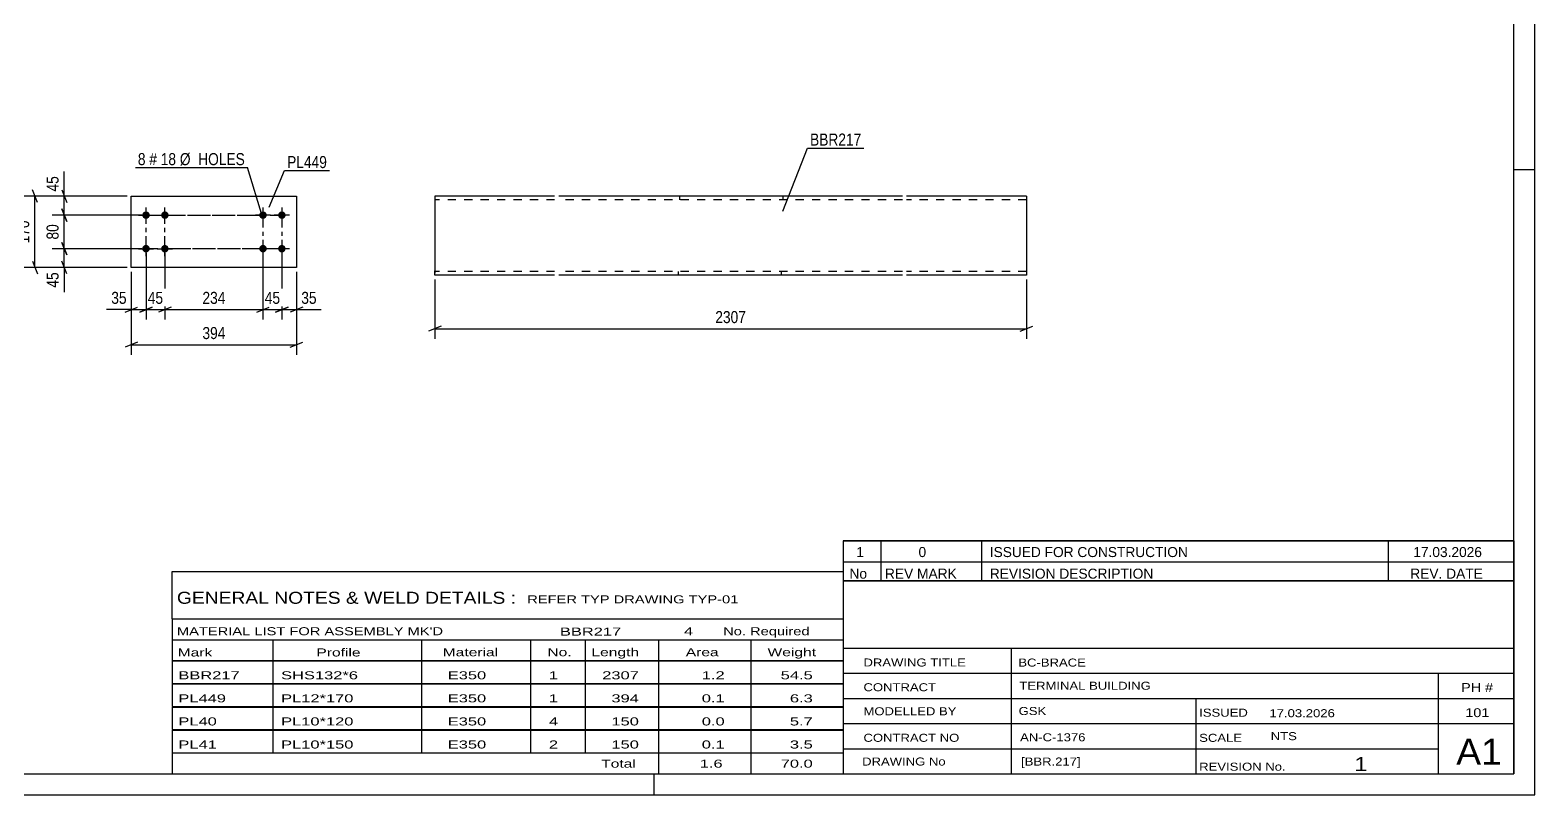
# Model space of a CAD drawing. Header units: millimetres. Extents: x 0 to 594, y 0 to 420.
# Drawn here: x 235.1 to 594, y 0 to 182.3 of the extents above; entities that cross this region are included whole.
import ezdxf

# ---------------------------------------------------------------- set-up
doc = ezdxf.new("R2010")
doc.units = ezdxf.units.MM
doc.linetypes.add('DXK_LINE_DOT2', pattern=[3.9198, 1.9599, -1.9599])
doc.linetypes.add('DXK_LINE_DOT3', pattern=[5.9187, 2.979, -0.9799, 0.9799, -0.9799])
doc.styles.add('Arial Narrow', font='ARIALN.TTF', dxfattribs={"height": 0.2})

# ---------------------------------------------------------------- blocks, each defined once
blk = doc.blocks.new('Unknown-581589849-1129')
at = {"color": 5, "linetype": 'Continuous'}
for p, q in [((594, 0), (594, 420)), ((589, 5), (589, 415)), ((594, 149), (589, 149)), ((5, 5), (589, 5)), ((384, 0), (384, 5)), ((0, 0), (594, 0))]:
    blk.add_line(p, q, dxfattribs=at)
blk = doc.blocks.new('Part-581589849-4087 - 4086')
at = {"color": 2, "linetype": 'Continuous'}
for p, q in [((259.28, 142.71), (298.68, 142.71)), ((259.28, 125.71), (259.28, 142.71)), ((298.68, 142.71), (298.68, 125.71)), ((298.68, 125.71), (259.28, 125.71))]:
    blk.add_line(p, q, dxfattribs=at)
blk = doc.blocks.new('Bolt-581589849-4088 - 4086')
at = {"linetype": 'Continuous'}
for points in [[(290.68, 137.31, -1), (290.68, 139.11, -1)], [(295.18, 137.31, -1), (295.18, 139.11, -1)], [(290.68, 129.31, -1), (290.68, 131.11, -1)], [(295.18, 129.31, -1), (295.18, 131.11, -1)]]:
    blk.add_hatch(color=1, dxfattribs=at).paths.add_polyline_path(points)
at = {"color": 1, "linetype": 'Continuous'}
for p, q in [((290.68, 140.01), (290.68, 136.41)), ((295.18, 140.01), (295.18, 136.41)), ((292.48, 138.21), (288.88, 138.21)), ((296.98, 138.21), (293.38, 138.21)), ((292.48, 130.21), (288.88, 130.21)), ((290.68, 132.01), (290.68, 128.41)), ((296.98, 130.21), (293.38, 130.21)), ((295.18, 132.01), (295.18, 128.41))]:
    blk.add_line(p, q, dxfattribs=at)
blk = doc.blocks.new('Bolt-581589849-4089 - 4086')
at = {"linetype": 'Continuous'}
for points in [[(262.78, 139.11, -1), (262.78, 137.31, -1)], [(267.28, 139.11, -1), (267.28, 137.31, -1)], [(262.78, 131.11, -1), (262.78, 129.31, -1)], [(267.28, 131.11, -1), (267.28, 129.31, -1)]]:
    blk.add_hatch(color=1, dxfattribs=at).paths.add_polyline_path(points)
at = {"color": 1, "linetype": 'Continuous'}
for p, q in [((262.78, 136.41), (262.78, 140.01)), ((267.28, 136.41), (267.28, 140.01)), ((260.98, 138.21), (264.58, 138.21)), ((265.48, 138.21), (269.08, 138.21)), ((260.98, 130.21), (264.58, 130.21)), ((262.78, 128.41), (262.78, 132.01)), ((265.48, 130.21), (269.08, 130.21)), ((267.28, 128.41), (267.28, 132.01))]:
    blk.add_line(p, q, dxfattribs=at)
blk = doc.blocks.new('Part-581589849-2433 - 2427')
at = {"color": 2, "linetype": 'Continuous'}
for p, q in [((360.21, 142.74), (331.64, 142.74)), ((331.64, 142.74), (331.64, 141.03)), ((331.64, 141.03), (331.64, 124.94)), ((443.18, 142.74), (361.21, 142.74)), ((472.75, 142.74), (444.18, 142.74)), ((472.75, 142.74), (472.75, 142.61)), ((472.75, 142.61), (472.75, 141.03)), ((472.75, 141.03), (472.75, 123.89)), ((331.64, 124.02), (331.64, 124.94)), ((331.64, 123.89), (331.64, 124.02)), ((360.21, 123.89), (331.64, 123.89)), ((443.18, 123.89), (361.21, 123.89)), ((472.75, 123.89), (444.18, 123.89))]:
    blk.add_line(p, q, dxfattribs=at)
at = {"color": 7, "linetype": 'DXK_LINE_DOT2'}
for p, q in [((360.21, 141.89), (331.64, 141.89)), ((443.18, 141.89), (361.21, 141.89)), ((390.02, 142.74), (390.02, 141.89)), ((414.61, 142.74), (414.61, 141.89)), ((472.75, 141.89), (444.18, 141.89)), ((472.75, 142.24), (472.75, 141.03)), ((331.64, 124.94), (331.64, 124.39)), ((331.64, 124.74), (331.64, 124.81)), ((360.21, 124.74), (331.64, 124.74)), ((443.18, 124.74), (361.21, 124.74)), ((389.78, 123.89), (389.78, 124.74)), ((414.37, 123.89), (414.37, 124.74)), ((472.75, 124.74), (444.18, 124.74)), ((472.75, 124.81), (472.75, 124.94)), ((472.75, 124.74), (472.75, 124.81)), ((472.75, 124.74), (472.75, 124.81))]:
    blk.add_line(p, q, dxfattribs=at)
blk = doc.blocks.new('Rectangle-581589849-4296 - 4086')
at = {"color": 1, "linetype": 'DXK_LINE_DOT3'}
blk.add_lwpolyline([(262.78, 138.21), (295.18, 138.21), (295.18, 130.21), (262.78, 130.21), (262.78, 138.21)], close=True, dxfattribs=at)
blk = doc.blocks.new('Rectangle-581589849-4306 - 4086')
at = {"color": 1, "linetype": 'DXK_LINE_DOT3'}
blk.add_lwpolyline([(267.28, 138.21), (290.68, 138.21), (290.68, 130.21), (267.28, 130.21), (267.28, 138.21)], close=True, dxfattribs=at)
blk = doc.blocks.new('StraightDimension-581589849-4097 - 4086')
at = {"color": 7, "linetype": 'Continuous'}
for p, q in [((295.18, 129.21), (295.18, 113.31)), ((298.68, 124.71), (298.68, 113.31)), ((293.68, 115.11), (296.68, 116.31)), ((295.18, 115.71), (298.68, 115.71)), ((300.18, 116.31), (297.18, 115.11))]:
    blk.add_line(p, q, dxfattribs=at)
at = {"color": 0}
blk.add_wipeout([(304.06, 116.46), (304.06, 120.66), (299.21, 120.66), (299.21, 116.46)], dxfattribs=at)
at = {"color": 7, "linetype": 'Continuous'}
blk.add_line((298.68, 115.71), (304.59, 115.71), dxfattribs=at)
blk.add_line((298.68, 115.71), (304.59, 115.71), dxfattribs=at)
at = {"color": 3, "style": 'Arial Narrow'}
blk.add_text('35', height=2.863, dxfattribs=at).set_placement((299.81, 117.06))
blk = doc.blocks.new('StraightDimension-581589849-4098 - 4086')
at = {"color": 7, "linetype": 'Continuous'}
for p, q in [((290.68, 129.21), (290.68, 113.31)), ((295.18, 129.21), (295.18, 113.31)), ((289.18, 115.11), (292.18, 116.31)), ((290.68, 115.71), (295.18, 115.71)), ((296.68, 116.31), (293.68, 115.11))]:
    blk.add_line(p, q, dxfattribs=at)
at = {"color": 0}
blk.add_wipeout([(295.36, 116.46), (295.36, 120.66), (290.5, 120.66), (290.5, 116.46)], dxfattribs=at)
at = {"color": 3, "style": 'Arial Narrow'}
blk.add_text('45', height=2.863, dxfattribs=at).set_placement((291.1, 117.06))
blk = doc.blocks.new('StraightDimension-581589849-4099 - 4086')
at = {"color": 7, "linetype": 'Continuous'}
for p, q in [((267.28, 129.21), (267.28, 113.31)), ((290.68, 129.21), (290.68, 113.31)), ((268.78, 116.31), (265.78, 115.11)), ((267.28, 115.71), (290.68, 115.71)), ((289.18, 115.11), (292.18, 116.31))]:
    blk.add_line(p, q, dxfattribs=at)
at = {"color": 0}
blk.add_wipeout([(282.32, 116.46), (282.32, 120.66), (275.64, 120.66), (275.64, 116.46)], dxfattribs=at)
at = {"color": 3, "style": 'Arial Narrow'}
blk.add_text('234', height=2.863, dxfattribs=at).set_placement((276.24, 117.06))
blk = doc.blocks.new('StraightDimension-581589849-4100 - 4086')
at = {"color": 7, "linetype": 'Continuous'}
for p, q in [((262.78, 129.21), (262.78, 113.31)), ((267.28, 129.21), (267.28, 113.31)), ((261.28, 115.11), (264.28, 116.31)), ((262.78, 115.71), (267.28, 115.71)), ((268.78, 116.31), (265.78, 115.11))]:
    blk.add_line(p, q, dxfattribs=at)
at = {"color": 0}
blk.add_wipeout([(267.46, 116.46), (267.46, 120.66), (262.6, 120.66), (262.6, 116.46)], dxfattribs=at)
at = {"color": 3, "style": 'Arial Narrow'}
blk.add_text('45', height=2.863, dxfattribs=at).set_placement((263.2, 117.06))
blk = doc.blocks.new('StraightDimension-581589849-4101 - 4086')
at = {"color": 7, "linetype": 'Continuous'}
for p, q in [((262.78, 129.21), (262.78, 113.31)), ((259.28, 124.71), (259.28, 113.31)), ((257.78, 115.11), (260.78, 116.31)), ((259.28, 115.71), (262.78, 115.71)), ((264.28, 116.31), (261.28, 115.11))]:
    blk.add_line(p, q, dxfattribs=at)
at = {"color": 0}
blk.add_wipeout([(258.75, 116.46), (258.75, 120.66), (253.9, 120.66), (253.9, 116.46)], dxfattribs=at)
at = {"color": 7, "linetype": 'Continuous'}
blk.add_line((259.28, 115.71), (253.37, 115.71), dxfattribs=at)
blk.add_line((259.28, 115.71), (253.37, 115.71), dxfattribs=at)
at = {"color": 3, "style": 'Arial Narrow'}
blk.add_text('35', height=2.863, dxfattribs=at).set_placement((254.5, 117.06))
blk = doc.blocks.new('StraightDimension-581589849-4117 - 4086')
at = {"color": 7, "linetype": 'Continuous'}
for p, q in [((259.28, 124.71), (259.28, 104.92)), ((298.68, 124.71), (298.68, 104.92)), ((260.78, 107.92), (257.78, 106.72)), ((297.18, 106.72), (300.18, 107.92)), ((259.28, 107.32), (298.68, 107.32))]:
    blk.add_line(p, q, dxfattribs=at)
at = {"color": 0}
blk.add_wipeout([(282.32, 108.07), (282.32, 112.27), (275.64, 112.27), (275.64, 108.07)], dxfattribs=at)
at = {"color": 3, "style": 'Arial Narrow'}
blk.add_text('394', height=2.863, dxfattribs=at).set_placement((276.24, 108.67))
blk = doc.blocks.new('StraightDimension-581589849-4121 - 4086')
at = {"color": 7, "linetype": 'Continuous'}
for p, q in [((242.68, 144.21), (243.88, 141.21)), ((258.28, 142.71), (240.43, 142.71)), ((243.28, 138.21), (243.28, 142.71)), ((261.78, 138.21), (240.43, 138.21)), ((243.88, 136.71), (242.68, 139.71))]:
    blk.add_line(p, q, dxfattribs=at)
at = {"color": 0}
blk.add_wipeout([(242.53, 148.1), (238.33, 148.1), (238.33, 143.24), (242.53, 143.24)], dxfattribs=at)
at = {"color": 7, "linetype": 'Continuous'}
blk.add_line((243.28, 142.71), (243.28, 148.62), dxfattribs=at)
blk.add_line((243.28, 142.71), (243.28, 148.62), dxfattribs=at)
at = {"color": 3, "style": 'Arial Narrow'}
blk.add_text('45', height=2.863, rotation=90.0002, dxfattribs=at).set_placement((241.93, 143.84))
blk = doc.blocks.new('StraightDimension-581589849-4122 - 4086')
at = {"color": 7, "linetype": 'Continuous'}
for p, q in [((261.78, 138.21), (240.43, 138.21)), ((242.68, 139.71), (243.88, 136.71)), ((243.28, 130.21), (243.28, 138.21)), ((261.78, 130.21), (240.43, 130.21)), ((243.88, 128.71), (242.68, 131.71))]:
    blk.add_line(p, q, dxfattribs=at)
at = {"color": 0}
blk.add_wipeout([(242.53, 136.64), (238.33, 136.64), (238.33, 131.79), (242.53, 131.79)], dxfattribs=at)
at = {"color": 3, "style": 'Arial Narrow'}
blk.add_text('80', height=2.863, rotation=90.0002, dxfattribs=at).set_placement((241.93, 132.39))
blk = doc.blocks.new('StraightDimension-581589849-4123 - 4086')
at = {"color": 7, "linetype": 'Continuous'}
for p, q in [((261.78, 130.21), (240.43, 130.21)), ((242.68, 131.71), (243.88, 128.71)), ((243.28, 125.71), (243.28, 130.21)), ((258.28, 125.71), (240.43, 125.71)), ((243.88, 124.21), (242.68, 127.21))]:
    blk.add_line(p, q, dxfattribs=at)
at = {"color": 0}
blk.add_wipeout([(242.53, 125.19), (238.33, 125.19), (238.33, 120.33), (242.53, 120.33)], dxfattribs=at)
at = {"color": 7, "linetype": 'Continuous'}
blk.add_line((243.28, 125.71), (243.28, 119.81), dxfattribs=at)
blk.add_line((243.28, 125.71), (243.28, 119.81), dxfattribs=at)
at = {"color": 3, "style": 'Arial Narrow'}
blk.add_text('45', height=2.863, rotation=90.0002, dxfattribs=at).set_placement((241.93, 120.93))
blk = doc.blocks.new('StraightDimension-581589849-4137 - 4086')
at = {"color": 7, "linetype": 'Continuous'}
for p, q in [((236.88, 141.21), (235.68, 144.21)), ((258.28, 142.71), (233.43, 142.71)), ((236.28, 125.71), (236.28, 142.71)), ((258.28, 125.71), (233.43, 125.71)), ((235.68, 127.21), (236.88, 124.21))]:
    blk.add_line(p, q, dxfattribs=at)
at = {"color": 0}
blk.add_wipeout([(235.53, 137.56), (231.33, 137.56), (231.33, 130.87), (235.53, 130.87)], dxfattribs=at)
at = {"color": 3, "style": 'Arial Narrow'}
blk.add_text('170', height=2.863, rotation=90.0002, dxfattribs=at).set_placement((234.93, 131.47))
blk = doc.blocks.new('StraightDimension-581589849-2440 - 2427')
at = {"color": 7, "linetype": 'Continuous'}
for p, q in [((331.64, 122.89), (331.64, 108.73)), ((472.75, 122.89), (472.75, 108.73)), ((333.14, 111.73), (330.14, 110.53)), ((471.25, 110.53), (474.25, 111.73)), ((331.64, 111.13), (472.75, 111.13))]:
    blk.add_line(p, q, dxfattribs=at)
at = {"color": 0}
blk.add_wipeout([(406.45, 111.88), (406.45, 116.08), (397.94, 116.08), (397.94, 111.88)], dxfattribs=at)
at = {"color": 3, "style": 'Arial Narrow'}
blk.add_text('2307', height=2.863, dxfattribs=at).set_placement((398.54, 112.48))
blk = doc.blocks.new('Unknown-581589849-4399')
at = {"color": 7, "linetype": 'Continuous'}
for p, q in [((429, 51.05), (429, 5)), ((429, 51.05), (589, 51.05)), ((589, 51), (589, 5)), ((429, 35), (589, 35)), ((469.14, 35), (469.14, 5)), ((429, 29), (589, 29)), ((571, 5.05), (571, 29.05)), ((429, 23), (589, 23)), ((513.14, 23), (513.14, 5)), ((429, 17), (589, 17)), ((429, 11), (571, 11)), ((429, 5), (589, 5))]:
    blk.add_line(p, q, dxfattribs=at)
at = {"color": 7, "style": 'Arial Narrow'}
for s, height, width, p in [('DRAWING TITLE', 1.9089, 1.425378, (433.88, 30.61)), ('BC-BRACE', 1.909, 1.425378, (470.81, 30.59)), ('CONTRACT', 1.909, 1.425378, (433.88, 24.71)), ('TERMINAL BUILDING', 1.9089, 1.425378, (471.06, 25.07)), ('MODELLED BY', 1.9089, 1.425378, (433.88, 18.98)), ('GSK', 1.909, 1.425378, (470.88, 19.04)), ('ISSUED', 1.909, 1.425378, (513.94, 18.64)), ('17.03.2026', 1.909, 1.425378, (530.69, 18.52)), ('CONTRACT NO', 1.9089, 1.425378, (433.88, 12.66)), ('AN-C-1376', 1.909, 1.425378, (471.23, 12.78)), ('SCALE', 1.909, 1.425378, (513.94, 12.65)), ('A1', 6.204, 1.25, (575.24, 7.2)), ('DRAWING No', 1.909, 1.425378, (433.56, 7)), ('[BBR.217]', 1.909, 1.425378, (471.46, 6.99)), ('REVISION No.', 1.9089, 1.425378, (513.94, 5.77)), ('1', 3.34, 1.5, (550.91, 5.68))]:
    blk.add_text(s, height=height, dxfattribs=dict(at, width=width)).set_placement(p)
at = {"color": 7, "linetype": 'Continuous', "style": 'Arial Narrow'}
for s, height, width, p in [('PH #', 2.1, 1.42538, (576.4, 24.55)), ('101', 2.1, 1.42538, (577.41, 18.55)), ('NTS', 1.909, 1.425378, (531, 13.05))]:
    blk.add_text(s, height=height, dxfattribs=dict(at, width=width)).set_placement(p)
blk = doc.blocks.new('Unknown-581589849-4400')
at = {"color": 7, "linetype": 'Continuous'}
for p, q in [((429, 60.55), (589, 60.55)), ((589, 60.55), (429, 60.55)), ((429, 60.55), (429, 55.55)), ((438, 60.55), (438, 55.55)), ((462, 60.55), (462, 55.55)), ((559, 60.55), (559, 55.55)), ((589, 60.55), (589, 55.55)), ((429, 55.55), (589, 55.55)), ((429, 55.55), (429, 51.05)), ((429, 55.55), (589, 55.55)), ((438, 55.55), (438, 51.05)), ((462, 55.55), (462, 51.05)), ((559, 55.55), (559, 51.05)), ((589, 55.55), (589, 51.05)), ((589, 51.05), (429, 51.05))]:
    blk.add_line(p, q, dxfattribs=at)
at = {"color": 7, "linetype": 'Continuous', "style": 'Arial Narrow'}
for s, height, width, p in [('1', 2.39, 1.196471, (432.16, 56.7)), ('0', 2.39, 1.196471, (447, 56.7)), ('ISSUED FOR CONSTRUCTION', 2.3861, 1.196471, (464, 56.7)), ('17.03.2026', 2.386, 1.196471, (565, 56.7)), ('No', 2.386, 1.2, (430.54, 51.55)), ('REV MARK', 2.386, 1.2, (439, 51.55)), ('REVISION DESCRIPTION', 2.3861, 1.2, (464, 51.55)), ('REV. DATE', 2.386, 1.2, (564.28, 51.55))]:
    blk.add_text(s, height=height, dxfattribs=dict(at, width=width)).set_placement(p)
blk = doc.blocks.new('Unknown-581589849-4401')
at = {"color": 7, "linetype": 'Continuous'}
for p, q in [((269, 53.25), (429, 53.25)), ((269, 42), (269, 53.25)), ((429, 53.25), (429, 42)), ((269, 42), (429, 42)), ((269, 42), (269, 37)), ((429, 42), (429, 37)), ((269, 37), (429, 37)), ((269, 37), (269, 32)), ((293, 37), (293, 32)), ((328.5, 37), (328.5, 32)), ((354.5, 37), (354.5, 32)), ((367.5, 37), (367.5, 32)), ((385, 37), (385, 32)), ((407, 37), (407, 32)), ((429, 37), (429, 32)), ((269, 32), (429, 32)), ((269, 31.95), (269, 26.55)), ((269, 31.95), (429, 31.95)), ((293, 32), (293, 26.5)), ((328.5, 32), (328.5, 26.5)), ((354.5, 32), (354.5, 26.5)), ((367.5, 32), (367.5, 26.5)), ((385, 32), (385, 26.5)), ((407, 32), (407, 26.5)), ((429, 31.95), (429, 26.55)), ((269, 26.55), (429, 26.55)), ((269, 26.45), (269, 21.05)), ((269, 26.45), (429, 26.45)), ((293, 26.5), (293, 21)), ((328.5, 26.5), (328.5, 21)), ((354.5, 26.5), (354.5, 21)), ((367.5, 26.5), (367.5, 21)), ((385, 26.5), (385, 21)), ((407, 26.5), (407, 21)), ((429, 26.45), (429, 21.05)), ((269, 21.05), (429, 21.05)), ((269, 20.95), (269, 15.55)), ((269, 20.95), (429, 20.95)), ((293, 21), (293, 15.5)), ((328.5, 21), (328.5, 15.5)), ((354.5, 21), (354.5, 15.5)), ((367.5, 21), (367.5, 15.5)), ((385, 21), (385, 15.5)), ((407, 21), (407, 15.5)), ((429, 20.95), (429, 15.55)), ((269, 15.55), (429, 15.55)), ((269, 15.45), (269, 10.05)), ((269, 15.45), (429, 15.45)), ((293, 15.5), (293, 10)), ((328.5, 15.5), (328.5, 10)), ((354.5, 15.5), (354.5, 10)), ((367.5, 15.5), (367.5, 10)), ((385, 15.5), (385, 10)), ((407, 15.5), (407, 10)), ((429, 15.45), (429, 10.05)), ((269, 10.05), (429, 10.05)), ((269, 10), (429, 10)), ((269, 10), (269, 5)), ((385, 10), (385, 5)), ((407, 10), (407, 5)), ((429, 10), (429, 5)), ((269, 5), (429, 5))]:
    blk.add_line(p, q, dxfattribs=at)
at = {"color": 7, "style": 'Arial Narrow'}
for s, height, width, p in [('GENERAL NOTES & WELD DETAILS :', 2.8633, 1.4, (270.15, 45.56)), ('REFER TYP DRAWING TYP-01', 1.9089, 1.6, (353.7, 45.66)), ("MATERIAL LIST FOR ASSEMBLY MK'D", 1.9089, 1.6, (270.15, 38.06)), ('BBR217', 1.909, 1.794707, (361.48, 37.97)), ('4', 1.91, 1.794707, (391.08, 38.06)), ('No. Required', 1.9089, 1.6, (400.41, 38.06)), ('Mark', 1.909, 1.7, (270.34, 33)), ('Profile', 1.909, 1.7, (303.41, 33)), ('Material', 1.909, 1.7, (333.54, 33.06)), ('No.', 1.909, 1.7, (358.5, 33.06)), ('Length', 1.909, 1.7, (369, 33.06)), ('Area', 1.909, 1.7, (391.5, 33.06)), ('Weight', 1.909, 1.7, (411, 33.06))]:
    blk.add_text(s, height=height, dxfattribs=dict(at, width=width)).set_placement(p)
at = {"color": 7, "linetype": 'Continuous', "style": 'Arial Narrow'}
for s, height, width, p in [('BBR217', 1.909, 1.794707, (270.5, 27.56)), ('SHS132*6', 1.909, 1.794707, (295, 27.56)), ('E350', 1.909, 1.794707, (334.74, 27.56)), ('1', 1.91, 1.794707, (358.86, 27.56)), ('2307', 1.909, 1.794707, (371.58, 27.56)), ('1.2', 1.909, 1.794707, (395.32, 27.56)), ('54.5', 1.909, 1.794707, (414.14, 27.56)), ('PL449', 1.909, 1.794707, (270.5, 22.06)), ('PL12*170', 1.909, 1.794707, (295, 22.06)), ('E350', 1.909, 1.794707, (334.74, 22.06)), ('1', 1.91, 1.794707, (358.86, 22.06)), ('394', 1.909, 1.794707, (373.77, 22.06)), ('0.1', 1.909, 1.794707, (395.32, 22.06)), ('6.3', 1.909, 1.794707, (416.33, 22.06)), ('PL40', 1.909, 1.794707, (270.5, 16.56)), ('PL10*120', 1.909, 1.794707, (295, 16.56)), ('E350', 1.909, 1.794707, (334.74, 16.56)), ('4', 1.91, 1.794707, (358.86, 16.56)), ('150', 1.909, 1.794707, (373.77, 16.56)), ('0.0', 1.909, 1.794707, (395.32, 16.56)), ('5.7', 1.909, 1.794707, (416.33, 16.56)), ('PL41', 1.909, 1.794707, (270.5, 11.06)), ('PL10*150', 1.909, 1.794707, (295, 11.06)), ('E350', 1.909, 1.794707, (334.74, 11.06)), ('2', 1.91, 1.794707, (358.86, 11.06)), ('150', 1.909, 1.794707, (373.77, 11.06)), ('0.1', 1.909, 1.794707, (395.32, 11.06)), ('3.5', 1.909, 1.794707, (416.33, 11.06)), ('Total', 1.909, 1.7, (371.33, 6.5)), ('1.6', 1.909, 1.794707, (394.83, 6.5)), ('70.0', 1.909, 1.794707, (414.14, 6.5))]:
    blk.add_text(s, height=height, dxfattribs=dict(at, width=width)).set_placement(p)
blk = doc.blocks.new('MarkSet-581589849-4253 - 4086')
at = {"color": 0}
blk.add_wipeout([(262.67, 150.13), (262.67, 153.13), (260.84, 153.13), (260.84, 150.13)], dxfattribs=at)
blk.add_wipeout([(262.67, 150.13), (262.67, 153.13), (260.84, 153.13), (260.84, 150.13)], dxfattribs=at)
blk.add_wipeout([(265.39, 150.13), (265.39, 153.13), (263.57, 153.13), (263.57, 150.13)], dxfattribs=at)
blk.add_wipeout([(265.39, 150.13), (265.39, 153.13), (263.57, 153.13), (263.57, 150.13)], dxfattribs=at)
at = {"color": 3, "style": 'Arial Narrow'}
blk.add_text('8', height=2.86, dxfattribs=at).set_placement((260.84, 150.13))
at = {"color": 0}
blk.add_wipeout([(269.95, 150.13), (269.95, 153.13), (266.29, 153.13), (266.29, 150.13)], dxfattribs=at)
blk.add_wipeout([(269.95, 150.13), (269.95, 153.13), (266.29, 153.13), (266.29, 150.13)], dxfattribs=at)
at = {"color": 3, "style": 'Arial Narrow'}
blk.add_text('#', height=2.86, dxfattribs=at).set_placement((263.57, 150.13))
at = {"color": 0}
blk.add_wipeout([(286.38, 150.13), (286.38, 153.13), (270.85, 153.13), (270.85, 150.13)], dxfattribs=at)
blk.add_wipeout([(286.38, 150.13), (286.38, 153.13), (270.85, 153.13), (270.85, 150.13)], dxfattribs=at)
at = {"color": 7, "linetype": 'Continuous'}
for p in [(260.24, 149.53), (290.58, 137.79)]:
    blk.add_line(p, (286.98, 149.53), dxfattribs=at)
at = {"color": 3, "style": 'Arial Narrow'}
for s, p in [('18', (266.29, 150.13)), ('Ø  HOLES', (270.85, 150.13))]:
    blk.add_text(s, height=2.863, dxfattribs=at).set_placement(p)
blk = doc.blocks.new('Mark-581589849-4140 - 4086')
at = {"color": 0}
blk.add_wipeout([(305.93, 149.43), (305.93, 152.43), (296.43, 152.43), (296.43, 149.43)], dxfattribs=at)
blk.add_wipeout([(305.93, 149.43), (305.93, 152.43), (296.43, 152.43), (296.43, 149.43)], dxfattribs=at)
at = {"color": 30, "linetype": 'Continuous'}
for p, q in [((292.15, 140.13), (295.83, 148.83)), ((295.83, 148.83), (306.53, 148.83))]:
    blk.add_line(p, q, dxfattribs=at)
at = {"color": 3, "style": 'Arial Narrow'}
blk.add_text('PL449', height=2.863, dxfattribs=at).set_placement((296.43, 149.43))
blk = doc.blocks.new('Mark-581589849-2429 - 2427')
at = {"color": 0}
blk.add_wipeout([(433.38, 154.8), (433.38, 157.8), (421.14, 157.8), (421.14, 154.8)], dxfattribs=at)
blk.add_wipeout([(433.38, 154.8), (433.38, 157.8), (421.14, 157.8), (421.14, 154.8)], dxfattribs=at)
at = {"color": 30, "linetype": 'Continuous'}
for p, q in [((414.61, 139.16), (420.54, 154.2)), ((420.54, 154.2), (433.98, 154.2))]:
    blk.add_line(p, q, dxfattribs=at)
at = {"color": 3, "style": 'Arial Narrow'}
blk.add_text('BBR217', height=2.863, dxfattribs=at).set_placement((421.14, 154.8))

msp = doc.modelspace()

# ---------------------------------------------------------------- block references
for name in ['Unknown-581589849-1129', 'Part-581589849-4087 - 4086', 'Bolt-581589849-4089 - 4086', 'Bolt-581589849-4088 - 4086', 'Part-581589849-2433 - 2427', 'Rectangle-581589849-4296 - 4086', 'Rectangle-581589849-4306 - 4086', 'Unknown-581589849-4400', 'Unknown-581589849-4401', 'Unknown-581589849-4399']:
    msp.add_blockref(name, (0, 0))

# ---------------------------------------------------------------- next in the draw order: block references
for name in ['Mark-581589849-2429 - 2427', 'StraightDimension-581589849-4121 - 4086', 'StraightDimension-581589849-4097 - 4086', 'StraightDimension-581589849-2440 - 2427']:
    msp.add_blockref(name, (0, 0))

# ---------------------------------------------------------------- next in the draw order: block references
msp.add_blockref('StraightDimension-581589849-4098 - 4086', (0, 0))

# ---------------------------------------------------------------- next in the draw order: block references
msp.add_blockref('StraightDimension-581589849-4099 - 4086', (0, 0))

# ---------------------------------------------------------------- next in the draw order: block references
msp.add_blockref('StraightDimension-581589849-4100 - 4086', (0, 0))

# ---------------------------------------------------------------- next in the draw order: block references
msp.add_blockref('StraightDimension-581589849-4101 - 4086', (0, 0))

# ---------------------------------------------------------------- next in the draw order: block references
for name in ['StraightDimension-581589849-4122 - 4086', 'StraightDimension-581589849-4117 - 4086']:
    msp.add_blockref(name, (0, 0))

# ---------------------------------------------------------------- next in the draw order: block references
for name in ['MarkSet-581589849-4253 - 4086', 'StraightDimension-581589849-4123 - 4086']:
    msp.add_blockref(name, (0, 0))

# ---------------------------------------------------------------- next in the draw order: block references
for name in ['Mark-581589849-4140 - 4086', 'StraightDimension-581589849-4137 - 4086']:
    msp.add_blockref(name, (0, 0))

doc.saveas('drawing.dxf')
